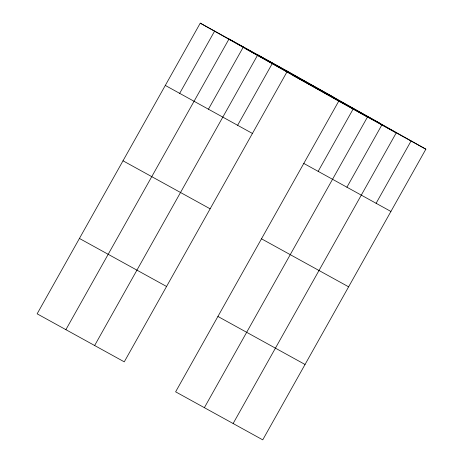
<?xml version="1.0" encoding="UTF-8"?>
<svg xmlns="http://www.w3.org/2000/svg" width="463" height="463" viewBox="0 0 463 463"><rect width="100%" height="100%" fill="white"/><g stroke="black" fill="none" stroke-linecap="round" stroke-linejoin="round"><path stroke-width="0.69" d="M287.378 71.175L200.253 23.15L37.138 313.821L124.263 361.846L287.378 71.175L425.862 149.179L262.747 439.85L175.622 391.825L338.737 101.154L425.862 149.179M179.679 93.352L214.629 31.073M65.891 329.668L229.006 38.996L367.489 117L204.374 407.671M208.431 109.199L243.382 46.919M94.637 345.52L257.758 54.848L396.241 132.852L233.126 423.523M237.623 125.288L272.568 63.009M318.162 171.356L353.113 109.077M346.914 187.202L381.865 124.929M376.106 203.292L411.051 141.012M245.951 48.893L333.082 96.917M293.038 75.411L380.164 123.436M165.303 85.429L252.433 133.448M303.792 163.433L390.917 211.458M123.008 160.8L210.138 208.819M261.491 238.804L348.622 286.823M79.433 238.451L166.558 286.475M217.917 316.455L305.042 364.479M200.253 23.15L338.737 101.154"/></g></svg>
